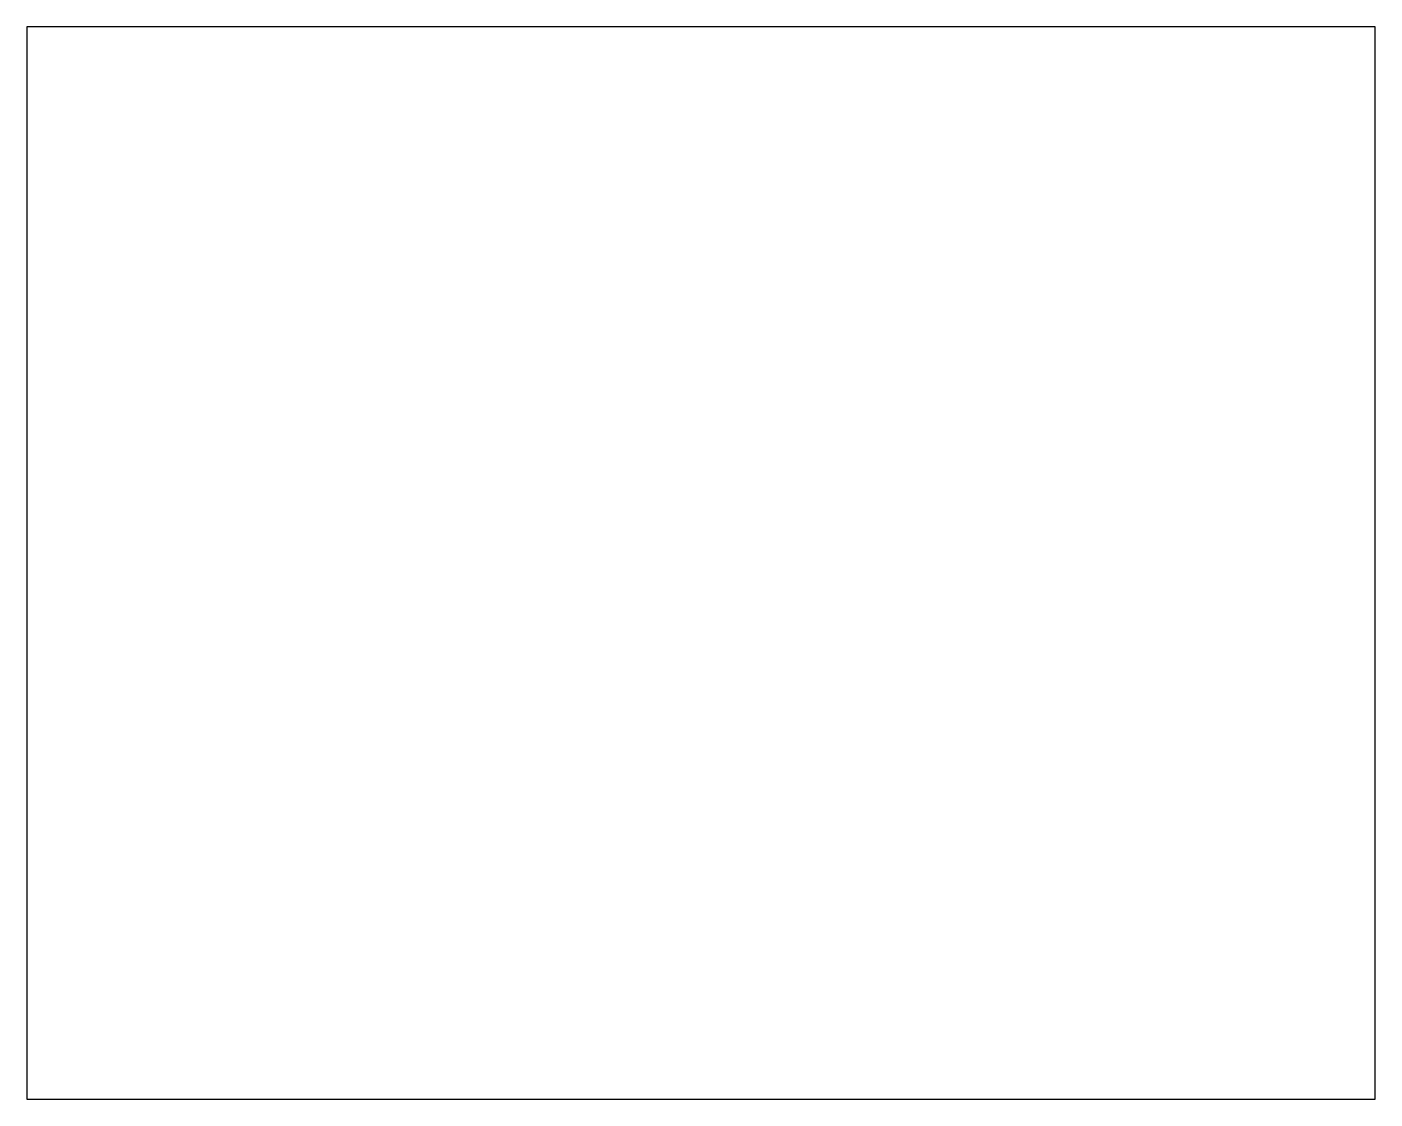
# Model space of a CAD drawing. Header units: millimetres. Extents: x -137 to 137, y -109 to 109.
import ezdxf

# ---------------------------------------------------------------- set-up
doc = ezdxf.new("R2010")
doc.units = ezdxf.units.MM

msp = doc.modelspace()

# ---------------------------------------------------------------- linework, layer by layer
at = {"color": 7, "linetype": 'Continuous', "lineweight": 25}
for p, q in [((-136.525, 108.585), (-136.525, -108.585)), ((136.525, 108.585), (-136.525, 108.585)), ((136.525, -108.585), (136.525, 108.585)), ((-136.525, -108.585), (136.525, -108.585))]:
    msp.add_line(p, q, dxfattribs=at)

doc.saveas('drawing.dxf')
